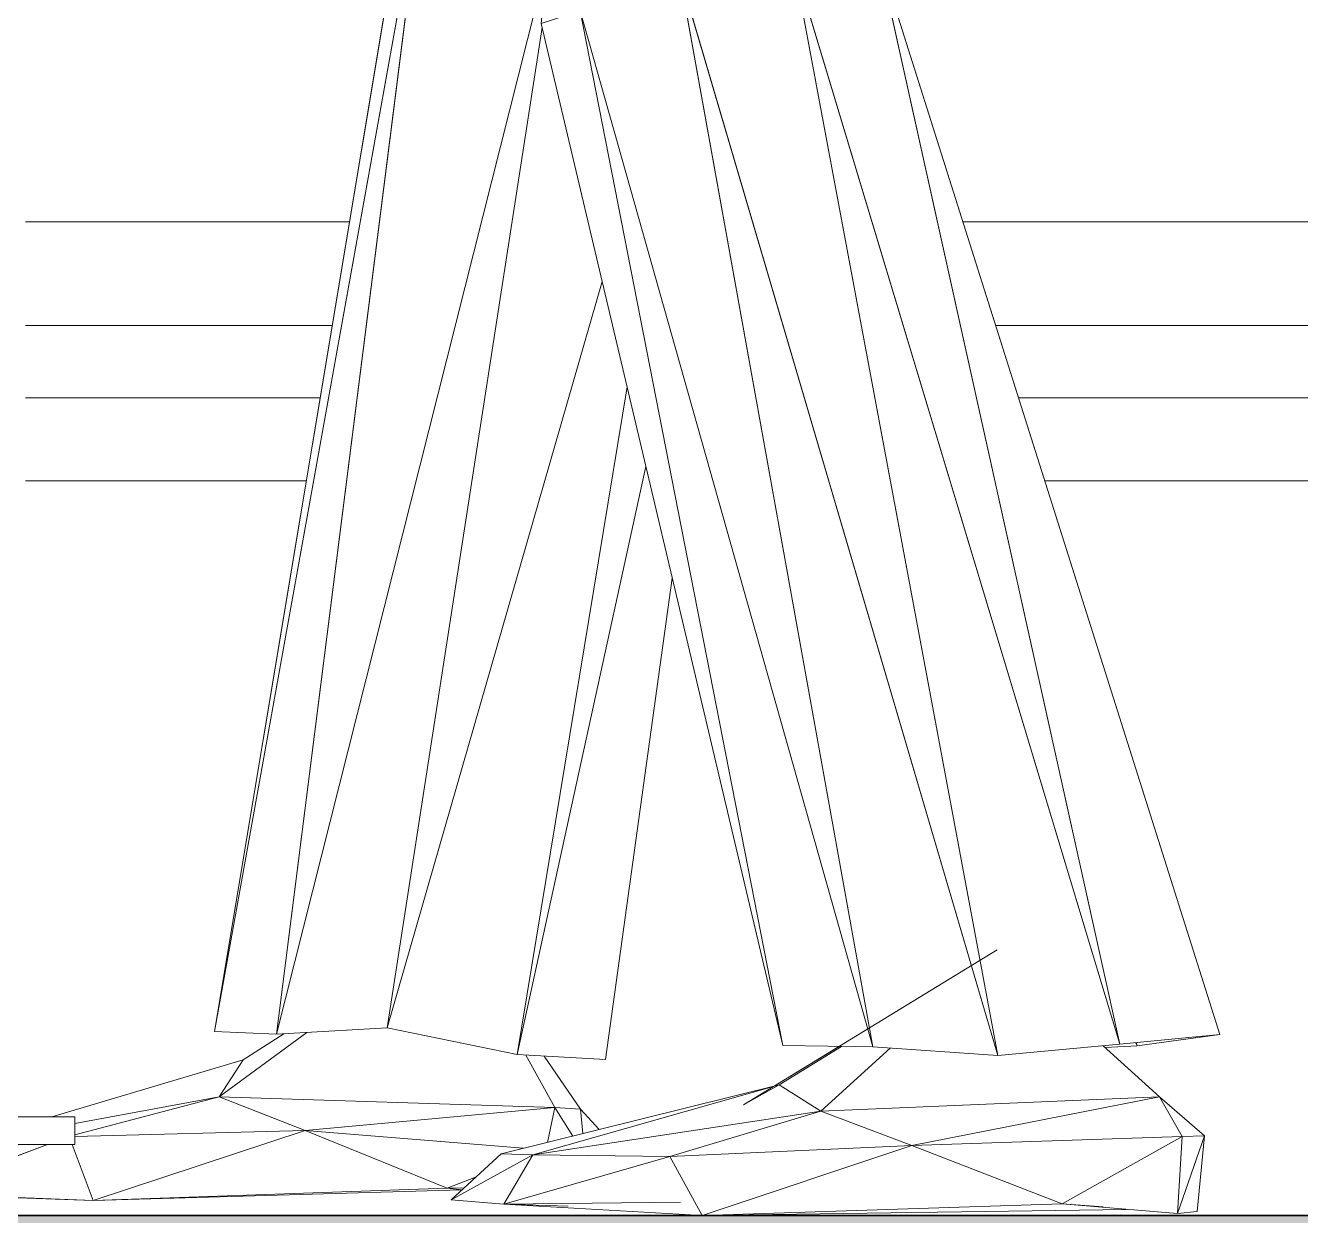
# Model space of a CAD drawing. Header units: centimetres. Extents: x -13467 to 3766, y -437 to 1921.
# Drawn here: x -10952 to -10900.3, y 94 to 142.2 of the extents above; entities that cross this region are included whole.
import ezdxf

# ---------------------------------------------------------------- set-up
doc = ezdxf.new("R2010")
doc.units = ezdxf.units.CM
for name, color, linetype, lineweight in [('A-FLOR', 7, 'Continuous', 9), ('A-FLOR-PATT', 7, 'Continuous', 35), ('A-GENM', 7, 'Continuous', 9), ('M-EQPM', 7, 'Continuous', 9)]:
    doc.layers.add(name, color=color, linetype=linetype, lineweight=lineweight)

# ---------------------------------------------------------------- blocks, each defined once
blk = doc.blocks.new('PQ_RVR_EST-01_ZZ_ZZ_MO_T_A_rvt-1-Sección 1-1')
at = {"layer": 'A-FLOR-PATT', "lineweight": 9, "true_color": 0x9a9a9a}
blk.add_hatch(color=253, dxfattribs=at).paths.add_polyline_path([(-6260.942, 44), (-6260.942, 94), (-11182.132, 94), (-11182.132, 44), (-6621.18, 44)])
at = {"layer": 'A-FLOR', "lineweight": 35}
blk.add_line((-9492.778, 94), (-10976.884, 94), dxfattribs=at)
blk = doc.blocks.new('EQ-01-008 - EQ-01-008_dwg_Agrupar_411-1519586-Sección 1-1')
at = {"layer": 'M-EQPM', "color": 251, "true_color": 0x666666}
for p, q in [((-10957.976, 97.997), (-10949.972, 97.997)), ((-10949.972, 97.997), (-10949.972, 96.874)), ((-10957.976, 96.874), (-10949.972, 96.874))]:
    blk.add_line(p, q, dxfattribs=at)
at = {"layer": 'M-EQPM', "color": 38, "true_color": 0x4c2600}
for p, q in [((-10949.972, 97.997), (-10957.976, 97.997)), ((-10949.972, 96.874), (-10957.976, 96.874))]:
    blk.add_line(p, q, dxfattribs=at)
at = {"layer": 'M-EQPM', "color": 38, "true_color": 0x4c2600, "flags": 128}
blk.add_lwpolyline([(-10949.972, 96.874), (-10949.972, 97.997), (-10957.976, 97.997), (-10957.976, 96.874), (-10949.972, 96.874), (-10949.972, 97.997)], dxfattribs=at)
blk = doc.blocks.new('EQ-01-008 - EQ-01-008_dwg_Agrupar_362-1519588-Sección 1-1')
blk.add_blockref('EQ-01-008 - EQ-01-008_dwg_Agrupar_411-1519586-Sección 1-1', (0, 0))
blk = doc.blocks.new('EQ-01-008 - EQ-01-008_dwg-1519583-Sección 1-1')
blk.add_blockref('EQ-01-008 - EQ-01-008_dwg_Agrupar_362-1519588-Sección 1-1', (0, 0))
blk = doc.blocks.new('EQ-01-008 - EQ-01-008-1487441-Sección 1-1')
blk.add_blockref('EQ-01-008 - EQ-01-008_dwg-1519583-Sección 1-1', (0, 0))
blk = doc.blocks.new('EQ-01-013 - EQ-01-013_dwg_Agrupar_354-1512411-Sección 1-1')
at = {"layer": 'M-EQPM', "color": 251, "true_color": 0x666666}
for p, q in [((-10951.973, 127.134), (-10940.038, 127.134)), ((-10951.973, 127.134), (-10940.038, 127.134)), ((-10940.038, 127.134), (-10951.973, 127.134)), ((-10911.75, 127.134), (-10807.19, 127.134)), ((-10807.19, 127.134), (-10911.75, 127.134)), ((-10951.973, 123.774), (-10940.599, 123.774)), ((-10940.599, 123.774), (-10951.973, 123.774)), ((-10951.973, 123.774), (-10940.599, 123.774)), ((-10910.688, 123.774), (-10807.19, 123.774)), ((-10910.688, 123.774), (-10807.19, 123.774))]:
    blk.add_line(p, q, dxfattribs=at)
at = {"layer": 'M-EQPM', "color": 251, "true_color": 0x666666, "flags": 128}
blk.add_lwpolyline([(-10911.75, 127.134), (-10807.19, 127.134), (-10807.19, 123.774), (-10910.688, 123.774)], dxfattribs=at)
blk = doc.blocks.new('EQ-01-013 - EQ-01-013_dwg_Agrupar_355-1512423-Sección 1-1')
at = {"layer": 'M-EQPM', "color": 8, "true_color": 0x808080}
for p, q in [((-10938.848, 134.274), (-10951.973, 134.274)), ((-10951.973, 134.274), (-10938.848, 134.274)), ((-10938.848, 134.274), (-10951.973, 134.274)), ((-10797.365, 134.274), (-10914.006, 134.274)), ((-10797.365, 134.274), (-10914.006, 134.274)), ((-10951.973, 130.074), (-10939.548, 130.074)), ((-10939.548, 130.074), (-10951.973, 130.074)), ((-10939.548, 130.074), (-10951.973, 130.074)), ((-10912.679, 130.074), (-10886.825, 130.074)), ((-10886.825, 130.074), (-10912.679, 130.074))]:
    blk.add_line(p, q, dxfattribs=at)
at = {"layer": 'M-EQPM', "color": 8, "true_color": 0x808080, "flags": 128}
blk.add_lwpolyline([(-10914.006, 134.274), (-10797.365, 134.274), (-10797.365, 130.074), (-10886.825, 130.074), (-10912.679, 130.074)], dxfattribs=at)
blk = doc.blocks.new('EQ-01-013 - EQ-01-013_dwg_Agrupar_338-1512426-Sección 1-1')
for name in ['EQ-01-013 - EQ-01-013_dwg_Agrupar_355-1512423-Sección 1-1', 'EQ-01-013 - EQ-01-013_dwg_Agrupar_354-1512411-Sección 1-1']:
    blk.add_blockref(name, (0, 0))
blk = doc.blocks.new('EQ-01-013 - EQ-01-013_dwg_Group_7-1512427-Sección 1-1')
blk.add_blockref('EQ-01-013 - EQ-01-013_dwg_Agrupar_338-1512426-Sección 1-1', (0, 0))
blk = doc.blocks.new('EQ-01-013 - EQ-01-013_dwg-1512406-Sección 1-1')
blk.add_blockref('EQ-01-013 - EQ-01-013_dwg_Group_7-1512427-Sección 1-1', (0, 0))
blk = doc.blocks.new('EQ-01-013 - EQ-01-013-1492338-Sección 1-1')
blk.add_blockref('EQ-01-013 - EQ-01-013_dwg-1512406-Sección 1-1', (0, 0))
blk = doc.blocks.new('EQ-01-019 - EQ-01-019_dwg-1501469-Sección 1-1')
at = {"layer": 'A-GENM', "color": 1, "true_color": 0xff0000}
for p, q in [((-10936.378, 149.08), (-10944.321, 101.453)), ((-10935.792, 148.812), (-10944.321, 101.453)), ((-10935.792, 148.812), (-10941.808, 101.349)), ((-10917.465, 145.221), (-10903.597, 101.331)), ((-10917.465, 145.221), (-10907.649, 100.94)), ((-10903.597, 101.331), (-10917.465, 145.221)), ((-10920.896, 144.93), (-10912.594, 100.484)), ((-10920.896, 144.93), (-10907.649, 100.94)), ((-10925.482, 144.336), (-10912.594, 100.484)), ((-10925.482, 144.336), (-10917.648, 100.837)), ((-10925.482, 144.336), (-10912.594, 100.484)), ((-10931.281, 143.103), (-10941.808, 101.349)), ((-10929.501, 142.813), (-10921.29, 100.886)), ((-10929.501, 142.813), (-10917.648, 100.837)), ((-10931.051, 142.145), (-10937.329, 101.603)), ((-10931.051, 142.145), (-10937.329, 101.603)), ((-10931.089, 142.305), (-10921.29, 100.886)), ((-10928.616, 131.851), (-10937.329, 101.603)), ((-10927.607, 127.586), (-10932.054, 100.522)), ((-10926.843, 124.357), (-10932.054, 100.522)), ((-10925.773, 119.832), (-10928.473, 100.318)), ((-10925.773, 119.832), (-10928.473, 100.318)), ((-10925.773, 119.832), (-10928.473, 100.318)), ((-10941.808, 101.349), (-10944.321, 101.453)), ((-10937.329, 101.603), (-10941.808, 101.349)), ((-10932.054, 100.522), (-10937.329, 101.603)), ((-10907.649, 100.94), (-10903.597, 101.331)), ((-10903.597, 101.331), (-10906.949, 100.88)), ((-10921.29, 100.886), (-10917.648, 100.837)), ((-10921.29, 100.886), (-10917.648, 100.837)), ((-10912.594, 100.484), (-10917.648, 100.837)), ((-10912.594, 100.484), (-10907.649, 100.94)), ((-10908.24, 100.805), (-10906.949, 100.88)), ((-10906.998, 101.003), (-10906.949, 100.88)), ((-10906.981, 101.005), (-10906.949, 100.88)), ((-10932.054, 100.522), (-10928.473, 100.318))]:
    blk.add_line(p, q, dxfattribs=at)
at = {"layer": 'A-GENM', "color": 251, "true_color": 0x666666}
for p, q in [((-10922.895, 98.484), (-10912.618, 104.762)), ((-10944.13, 98.812), (-10940.578, 101.419)), ((-10943.154, 100.314), (-10941.515, 101.366)), ((-10941.515, 101.366), (-10943.154, 100.314)), ((-10943.154, 100.314), (-10941.515, 101.366)), ((-10921.672, 99.232), (-10919.014, 100.855)), ((-10921.672, 99.232), (-10919.014, 100.855)), ((-10921.441, 99.289), (-10918.918, 100.854)), ((-10918.918, 100.854), (-10921.441, 99.289)), ((-10918.918, 100.854), (-10921.441, 99.289)), ((-10919.753, 98.223), (-10916.954, 100.788)), ((-10919.753, 98.223), (-10916.954, 100.788)), ((-10916.954, 100.788), (-10919.753, 98.223)), ((-10906.038, 98.815), (-10908.321, 100.878)), ((-10906.038, 98.815), (-10908.321, 100.878)), ((-10908.321, 100.878), (-10906.038, 98.815)), ((-10943.154, 100.314), (-10950.906, 97.997)), ((-10943.154, 100.314), (-10950.906, 97.997)), ((-10943.154, 100.314), (-10944.13, 98.812)), ((-10930.527, 98.38), (-10931.7, 100.502)), ((-10929.489, 98.316), (-10930.963, 100.46)), ((-10930.963, 100.46), (-10929.489, 98.316)), ((-10929.489, 98.316), (-10930.963, 100.46)), ((-10921.441, 99.289), (-10932.704, 96.502)), ((-10931.42, 96.458), (-10921.441, 99.289)), ((-10921.441, 99.289), (-10931.42, 96.458)), ((-10921.441, 99.289), (-10922.895, 98.484)), ((-10919.753, 98.223), (-10921.441, 99.289)), ((-10944.13, 98.812), (-10949.972, 97.734)), ((-10944.13, 98.812), (-10949.972, 97.264)), ((-10944.13, 98.812), (-10949.972, 97.734)), ((-10944.13, 98.812), (-10940.649, 97.441)), ((-10944.13, 98.812), (-10930.527, 98.38)), ((-10940.649, 97.441), (-10944.13, 98.812)), ((-10919.753, 98.223), (-10906.038, 98.815)), ((-10916.077, 96.831), (-10906.038, 98.815)), ((-10916.077, 96.831), (-10906.038, 98.815)), ((-10904.214, 97.23), (-10906.038, 98.815)), ((-10905.122, 97.204), (-10906.038, 98.815)), ((-10940.649, 97.441), (-10930.527, 98.38)), ((-10919.753, 98.223), (-10931.42, 96.458)), ((-10930.832, 96.965), (-10930.527, 98.38)), ((-10929.796, 97.221), (-10930.527, 98.38)), ((-10930.527, 98.38), (-10929.489, 98.316)), ((-10930.527, 98.38), (-10929.796, 97.221)), ((-10930.527, 98.38), (-10929.796, 97.221)), ((-10930.527, 98.38), (-10929.489, 98.316)), ((-10928.742, 97.482), (-10929.489, 98.316)), ((-10929.392, 97.321), (-10929.489, 98.316)), ((-10928.742, 97.482), (-10929.489, 98.316)), ((-10919.753, 98.223), (-10925.878, 96.385)), ((-10916.077, 96.831), (-10919.753, 98.223)), ((-10949.972, 97.207), (-10940.649, 97.441)), ((-10940.649, 97.441), (-10949.237, 94.606)), ((-10931.812, 96.723), (-10940.649, 97.441)), ((-10940.649, 97.441), (-10934.892, 95.102)), ((-10905.122, 97.204), (-10916.077, 96.831)), ((-10905.122, 97.204), (-10916.077, 96.831)), ((-10905.122, 97.204), (-10909.976, 94.469)), ((-10904.214, 97.23), (-10905.306, 94.076)), ((-10905.306, 94.076), (-10905.122, 97.204)), ((-10905.306, 94.076), (-10905.122, 97.204)), ((-10904.214, 97.23), (-10905.122, 97.204)), ((-10904.214, 97.23), (-10905.122, 97.204)), ((-10904.508, 94.167), (-10904.214, 97.23)), ((-10904.214, 97.23), (-10904.508, 94.167)), ((-10951.087, 96.874), (-10956.395, 94.892)), ((-10950.087, 96.874), (-10949.237, 94.606)), ((-10916.077, 96.831), (-10925.878, 96.385)), ((-10916.077, 96.831), (-10925.878, 96.385)), ((-10916.077, 96.831), (-10924.561, 94)), ((-10916.077, 96.831), (-10909.976, 94.469)), ((-10909.976, 94.469), (-10916.077, 96.831)), ((-10916.077, 96.831), (-10909.976, 94.469)), ((-10932.704, 96.502), (-10934.725, 94.642)), ((-10931.42, 96.458), (-10934.725, 94.642)), ((-10931.42, 96.458), (-10932.704, 96.502)), ((-10931.42, 96.458), (-10932.598, 94.456)), ((-10925.878, 96.385), (-10932.598, 94.456)), ((-10931.42, 96.458), (-10925.878, 96.385)), ((-10925.878, 96.385), (-10924.561, 94)), ((-10933.74, 95.548), (-10934.892, 95.102)), ((-10934.892, 95.102), (-10933.74, 95.548)), ((-10934.892, 95.102), (-10933.74, 95.548)), ((-10949.237, 94.606), (-10934.892, 95.102)), ((-10949.237, 94.606), (-10934.293, 95.04)), ((-10934.293, 95.04), (-10949.237, 94.606)), ((-10934.198, 95.127), (-10934.892, 95.102)), ((-10934.29, 95.042), (-10934.892, 95.102)), ((-10934.892, 95.102), (-10934.29, 95.042)), ((-10934.29, 95.042), (-10934.892, 95.102)), ((-10949.237, 94.606), (-10956.395, 94.892)), ((-10949.237, 94.606), (-10954.134, 94.789)), ((-10934.725, 94.642), (-10932.598, 94.456)), ((-10925.438, 94.542), (-10932.598, 94.456)), ((-10924.561, 94), (-10932.598, 94.456)), ((-10932.598, 94.456), (-10929.991, 94.385)), ((-10924.561, 94), (-10932.598, 94.456)), ((-10909.976, 94.469), (-10924.561, 94)), ((-10907.38, 94.25), (-10924.561, 94)), ((-10905.306, 94.076), (-10909.976, 94.469)), ((-10909.976, 94.469), (-10908.316, 94.349)), ((-10905.306, 94.076), (-10909.976, 94.469)), ((-10904.508, 94.167), (-10905.306, 94.076)), ((-10905.306, 94.076), (-10904.508, 94.167))]:
    blk.add_line(p, q, dxfattribs=at)
at = {"layer": 'A-GENM', "color": 1, "true_color": 0xff0000, "flags": 128}
for points in [[(-10935.792, 148.812), (-10944.321, 101.453), (-10936.378, 149.08)], [(-10936.378, 149.08), (-10944.321, 101.453), (-10935.792, 148.812)], [(-10935.792, 148.812), (-10941.808, 101.349), (-10944.321, 101.453)], [(-10931.281, 143.103), (-10941.808, 101.349), (-10935.792, 148.812), (-10931.636, 147.434)], [(-10912.594, 100.484), (-10917.648, 100.837), (-10925.482, 144.336), (-10917.648, 100.837), (-10929.501, 142.813), (-10931.089, 142.305), (-10930.732, 145.98), (-10929.501, 142.813), (-10931.089, 142.305), (-10921.29, 100.886), (-10929.501, 142.813)], [(-10917.465, 145.221), (-10907.649, 100.94), (-10920.896, 144.93)], [(-10937.329, 101.603), (-10941.808, 101.349), (-10931.281, 143.103)], [(-10917.648, 100.837), (-10929.501, 142.813), (-10921.29, 100.886), (-10931.089, 142.305)], [(-10928.616, 131.851), (-10937.329, 101.603), (-10931.051, 142.145)], [(-10928.473, 100.318), (-10932.054, 100.522), (-10937.329, 101.603), (-10928.616, 131.851)], [(-10926.843, 124.357), (-10932.054, 100.522), (-10927.607, 127.586)], [(-10927.607, 127.586), (-10932.054, 100.522), (-10926.843, 124.357)], [(-10908.24, 100.805), (-10906.949, 100.88), (-10903.597, 101.331)], [(-10906.981, 101.005), (-10906.949, 100.88), (-10906.998, 101.003)], [(-10906.981, 101.005), (-10906.949, 100.88), (-10906.998, 101.003)]]:
    blk.add_lwpolyline(points, dxfattribs=at)
blk.add_lwpolyline([(-10903.597, 101.331), (-10907.649, 100.94), (-10912.594, 100.484), (-10920.896, 144.93), (-10925.482, 144.336), (-10921.293, 148.246), (-10920.896, 144.93), (-10925.482, 144.336), (-10912.594, 100.484), (-10920.896, 144.93), (-10907.649, 100.94), (-10917.465, 145.221)], close=True, dxfattribs=at)
at = {"layer": 'A-GENM', "color": 251, "true_color": 0x666666, "flags": 128}
for points in [[(-10943.154, 100.314), (-10944.13, 98.812), (-10940.578, 101.419)], [(-10940.578, 101.419), (-10944.13, 98.812), (-10930.527, 98.38)], [(-10950.906, 97.997), (-10943.154, 100.314), (-10944.13, 98.812), (-10949.972, 97.264)], [(-10931.42, 96.458), (-10932.704, 96.502), (-10921.441, 99.289), (-10932.704, 96.502)], [(-10921.441, 99.289), (-10919.753, 98.223), (-10925.878, 96.385), (-10932.598, 94.456), (-10931.42, 96.458)], [(-10919.753, 98.223), (-10931.42, 96.458), (-10921.441, 99.289), (-10919.753, 98.223), (-10925.878, 96.385), (-10931.42, 96.458), (-10919.753, 98.223), (-10906.038, 98.815), (-10904.214, 97.23), (-10905.122, 97.204)], [(-10949.972, 97.207), (-10940.649, 97.441), (-10944.13, 98.812)], [(-10949.972, 97.734), (-10944.13, 98.812), (-10949.972, 97.264)], [(-10944.13, 98.812), (-10930.527, 98.38), (-10930.832, 96.965)], [(-10905.122, 97.204), (-10905.306, 94.076), (-10904.214, 97.23), (-10906.038, 98.815), (-10919.753, 98.223)], [(-10919.753, 98.223), (-10916.077, 96.831), (-10906.038, 98.815)], [(-10905.122, 97.204), (-10906.038, 98.815), (-10905.122, 97.204), (-10916.077, 96.831)], [(-10931.812, 96.723), (-10940.649, 97.441), (-10930.527, 98.38)], [(-10930.832, 96.965), (-10930.527, 98.38), (-10940.649, 97.441)], [(-10928.742, 97.482), (-10929.489, 98.316), (-10930.527, 98.38)], [(-10907.38, 94.25), (-10924.561, 94), (-10925.878, 96.385), (-10916.077, 96.831), (-10919.753, 98.223)], [(-10934.892, 95.102), (-10949.237, 94.606), (-10940.649, 97.441), (-10949.237, 94.606), (-10950.087, 96.874)], [(-10949.972, 97.207), (-10940.649, 97.441), (-10934.892, 95.102)], [(-10931.812, 96.723), (-10940.649, 97.441), (-10934.892, 95.102)], [(-10909.976, 94.469), (-10905.122, 97.204), (-10909.976, 94.469), (-10905.306, 94.076)], [(-10954.703, 96.862), (-10956.395, 94.892), (-10951.087, 96.874)], [(-10954.703, 96.862), (-10956.395, 94.892), (-10951.087, 96.874)], [(-10950.087, 96.874), (-10949.237, 94.606), (-10934.892, 95.102)], [(-10925.878, 96.385), (-10924.561, 94), (-10916.077, 96.831), (-10924.561, 94), (-10909.976, 94.469)], [(-10931.42, 96.458), (-10934.725, 94.642), (-10932.704, 96.502), (-10931.42, 96.458)], [(-10932.598, 94.456), (-10934.725, 94.642), (-10932.704, 96.502)], [(-10931.42, 96.458), (-10934.725, 94.642), (-10932.598, 94.456), (-10924.561, 94)], [(-10931.42, 96.458), (-10925.878, 96.385), (-10932.598, 94.456), (-10931.42, 96.458)], [(-10934.293, 95.04), (-10949.237, 94.606), (-10954.134, 94.789)], [(-10949.237, 94.606), (-10954.134, 94.789), (-10956.395, 94.892), (-10949.237, 94.606), (-10956.395, 94.892), (-10954.134, 94.789)], [(-10907.38, 94.25), (-10924.561, 94), (-10909.976, 94.469)]]:
    blk.add_lwpolyline(points, dxfattribs=at)
for points in [[(-10931.7, 100.502), (-10930.527, 98.38)], [(-10929.392, 97.321), (-10929.489, 98.316)], [(-10904.508, 94.167), (-10904.214, 97.23), (-10905.306, 94.076)]]:
    blk.add_lwpolyline(points, close=True, dxfattribs=at)
blk = doc.blocks.new('EQ-01-019 - EQ-01-019-1501477-Sección 1-1')
blk.add_blockref('EQ-01-019 - EQ-01-019_dwg-1501469-Sección 1-1', (0, 0))
blk = doc.blocks.new('PQ_RVR_MEP-01_ZZ_ZZ_MO_T_A_rvt-1-Sección 1-1')
at = {"layer": 'A-GENM', "lineweight": 9}
blk.add_blockref('EQ-01-019 - EQ-01-019-1501477-Sección 1-1', (0, 0), dxfattribs=at)
at = {"layer": 'M-EQPM', "lineweight": 9}
for name in ['EQ-01-008 - EQ-01-008-1487441-Sección 1-1', 'EQ-01-013 - EQ-01-013-1492338-Sección 1-1']:
    blk.add_blockref(name, (0, 0), dxfattribs=at)

msp = doc.modelspace()

# ---------------------------------------------------------------- hatches: boundary and pattern name
at = {"layer": 'A-FLOR-PATT', "lineweight": 9, "true_color": 0x9a9a9a}
msp.add_hatch(color=253, dxfattribs=at).paths.add_polyline_path([(-6260.942, 44), (-6260.942, 94), (-11181.493, 94), (-11181.493, 44), (-6621.18, 44)])

# ---------------------------------------------------------------- linework, layer by layer
at = {"layer": 'A-FLOR', "lineweight": 35}
msp.add_line((-9492.778, 94), (-10976.884, 94), dxfattribs=at)

# ---------------------------------------------------------------- block references
at = {"lineweight": 5}
for name in ['PQ_RVR_EST-01_ZZ_ZZ_MO_T_A_rvt-1-Sección 1-1', 'PQ_RVR_MEP-01_ZZ_ZZ_MO_T_A_rvt-1-Sección 1-1']:
    msp.add_blockref(name, (0, 0), dxfattribs=at)

doc.saveas('drawing.dxf')
